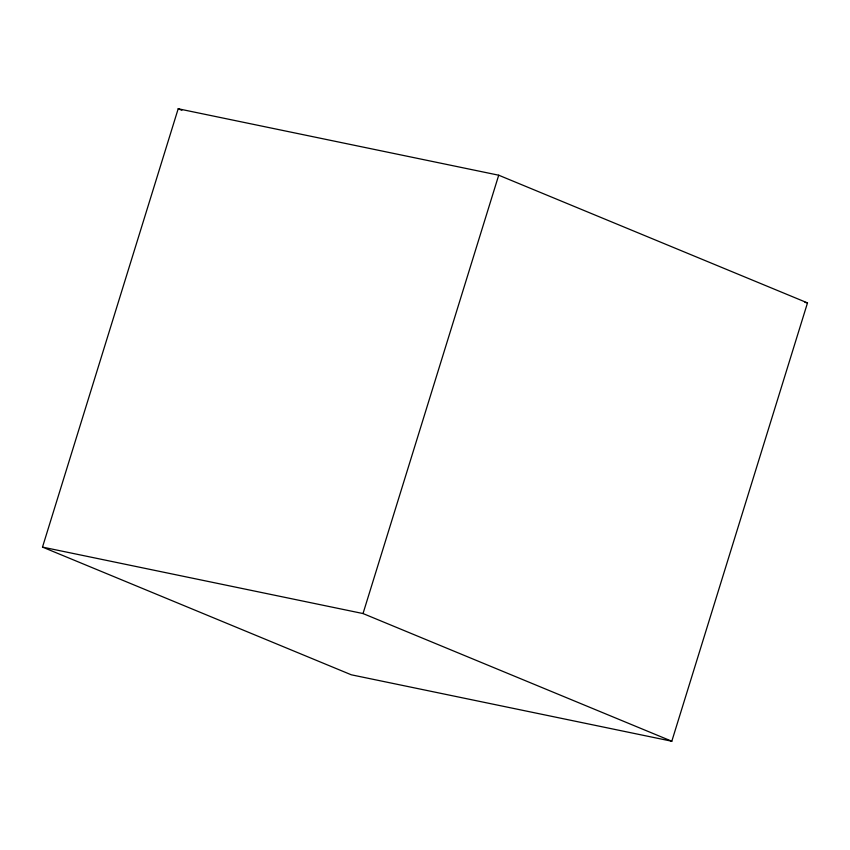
<?xml version="1.0" encoding="UTF-8"?>
<svg xmlns="http://www.w3.org/2000/svg" width="850" height="850" viewBox="0 0 850 850"><rect width="100%" height="100%" fill="white"/><g stroke="black" fill="none" stroke-linecap="round" stroke-linejoin="round"><path stroke-width="1.27" d="M42.5 547.102L178.192 108.768L498.716 175.206L807.5 302.897L671.808 741.232L351.284 674.794L42.5 547.102L363.024 613.551L671.808 741.232M363.024 613.551L498.716 175.206M804.907 302.356L807.5 302.897M178.192 108.768L181.868 110.287"/></g></svg>
